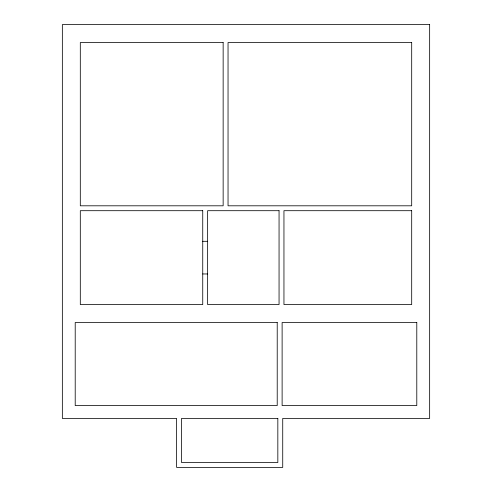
<?xml version="1.0" encoding="UTF-8"?>
<svg xmlns="http://www.w3.org/2000/svg" width="492" height="492" viewBox="0 0 492 492"><rect width="100%" height="100%" fill="white"/><g stroke="black" fill="none" stroke-linecap="round" stroke-linejoin="round"><path stroke-width="0.74" d="M202.741 241.308L207.636 241.308M202.741 273.958L207.636 273.958M429.651 24.6L62.349 24.6L62.349 418.428L176.622 418.428L176.622 467.4L282.728 467.4L282.728 418.428L429.651 418.428L429.651 24.6M223.147 42.558L80.307 42.558L80.307 205.804L223.147 205.804L223.147 42.558M411.693 42.558L228.042 42.558L228.042 205.804L411.693 205.804L411.693 42.558M202.741 210.699L80.307 210.699L80.307 304.566L202.741 304.566L202.741 210.699M279.056 210.699L207.636 210.699L207.636 304.566L279.056 304.566L279.056 210.699M411.693 210.699L283.952 210.699L283.952 304.566L411.693 304.566L411.693 210.699M277.217 322.518L75.208 322.518L75.208 405.574L277.217 405.574L277.217 322.518M416.792 322.518L282.119 322.518L282.119 405.574L416.792 405.574L416.792 322.518M277.832 418.428L181.517 418.428L181.517 462.505L277.832 462.505L277.832 418.428"/></g></svg>
